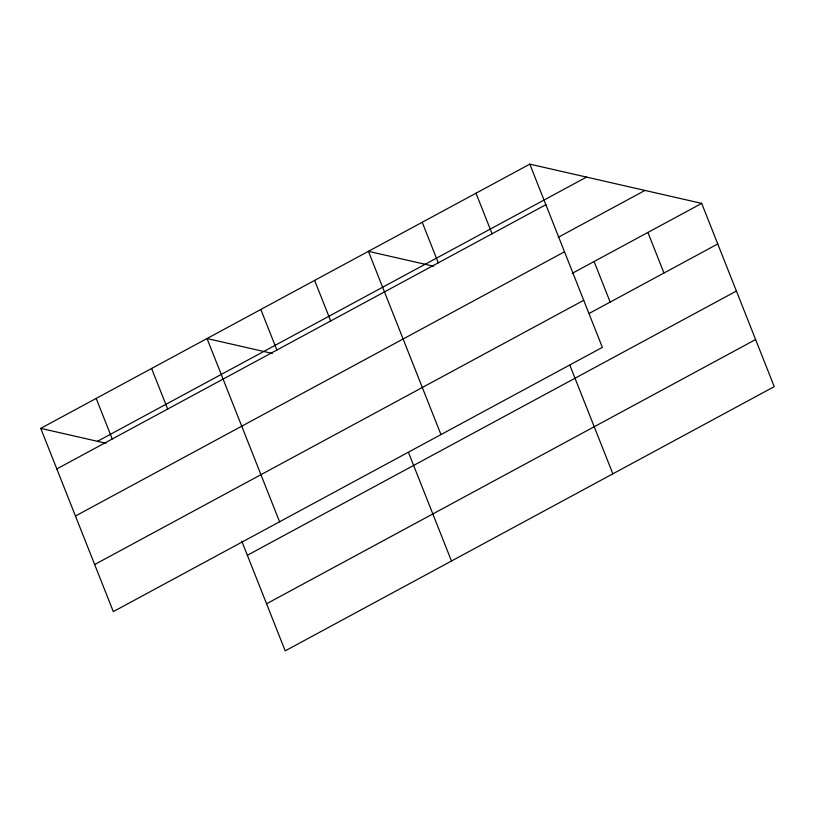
<?xml version="1.0" encoding="UTF-8"?>
<svg xmlns="http://www.w3.org/2000/svg" width="815" height="815" viewBox="0 0 815 815"><rect width="100%" height="100%" fill="white"/><g stroke="black" fill="none" stroke-linecap="round" stroke-linejoin="round"><path stroke-width="1.22" d="M529.801 164.141L602.356 347.384L113.305 611.617L40.75 428.364L529.801 164.141L701.695 203.383L774.25 386.636L285.199 650.859L241.76 541.14M97.474 441.312L586.525 177.089M56.816 468.931L545.867 204.708M558.244 237.297L644.971 190.435M75.459 516.017L564.51 251.794M572.15 273.382L701.695 203.383M94.662 564.53L583.713 300.297M589.306 313.357L717.76 243.96M247.353 555.27L736.403 291.037M266.556 603.783L755.607 339.549M433.662 266.23L368.411 251.336L440.966 434.578M272.271 353.425L207.03 338.531L279.576 521.773M40.75 428.364L106.001 443.268M647.905 232.448L663.96 273.025M594.104 261.513L610.17 302.09M569.889 365.293L612.86 473.831M476.001 193.206L492.066 233.773M422.211 222.271L438.276 262.838M408.498 452.488L451.479 561.026M314.621 280.401L330.686 320.967M260.82 309.466L276.886 350.032M151.6 368.472L167.666 409.038M96.18 398.423L112.236 438.99"/></g></svg>
